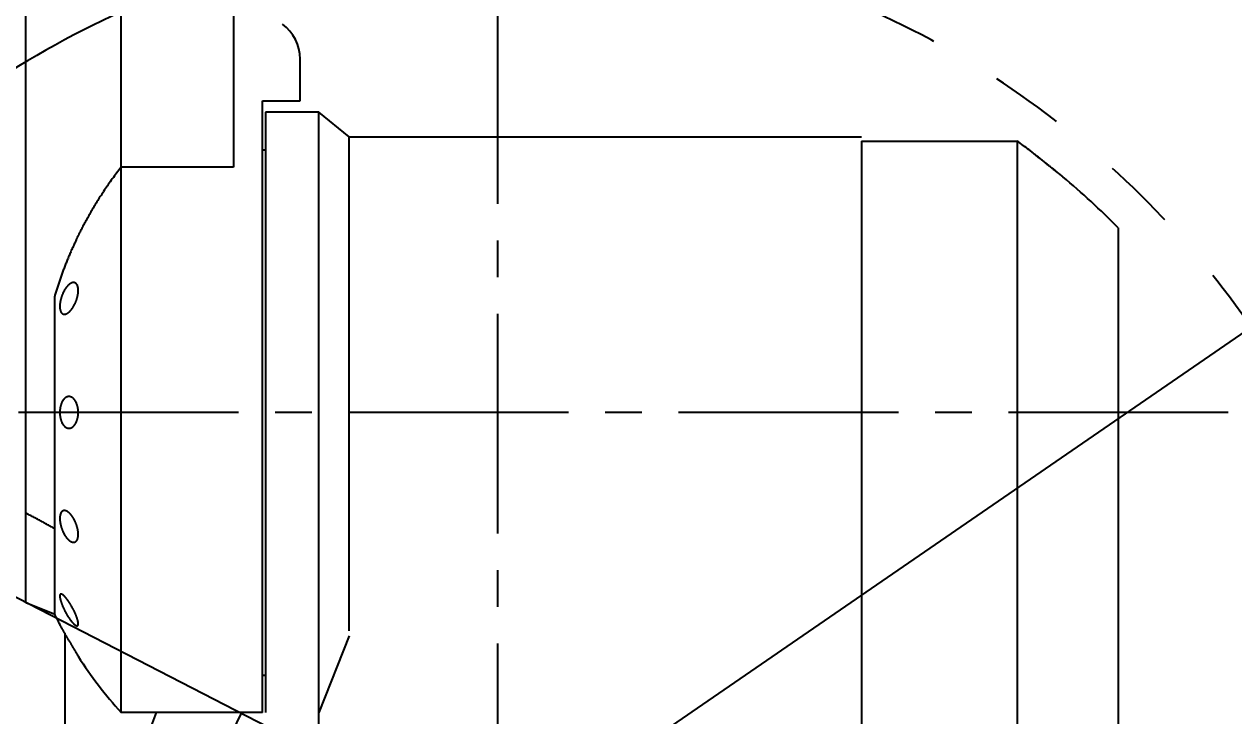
# Model space of a CAD drawing. Extents: x -15505 to -9955, y 1127 to 4348.
# Drawn here: x -14284.1 to -13865, y 2764.9 to 3004.5 of the extents above; entities that cross this region are included whole.
import ezdxf

# ---------------------------------------------------------------- set-up
doc = ezdxf.new("R2010")
doc.units = 0
doc.header["$LTSCALE"] = 4
doc.header["$MEASUREMENT"] = 0
doc.linetypes.add('CENTRE2', pattern=[28.575, 19.05, -3.175, 3.175, -3.175])
doc.linetypes.add('PHANTOM2', pattern=[31.75, 15.875, -3.175, 3.175, -3.175, 3.175, -3.175])
doc.layers.get('0').update_dxf_attribs({"linetype": 'CONTINUOUS'})
doc.layers.get('DEFPOINTS').update_dxf_attribs({"linetype": 'CONTINUOUS'})
for name, color, linetype in [('01', 7, 'CONTINUOUS'), ('01CENTER', 5, 'CENTRE2'), ('01HOSO', 6, 'CONTINUOUS'), ('02', 5, 'CONTINUOUS'), ('10', 1, 'CONTINUOUS')]:
    doc.layers.add(name, color=color, linetype=linetype)
doc.styles.add('BIGFONT', font='ROMANS.SHX', dxfattribs={"bigfont": 'bigfont'})
doc.dimstyles.new('L-IN', dxfattribs={"dimscale": 10, "dimtxt": 3.2, "dimasz": 2.5, "dimexe": 1, "dimexo": 1, "dimgap": 1, "dimtad": 1, "dimdec": 0, "dimtxsty": 'BIGFONT', "dimblk": 'YA-IN', "dimblk1": 'OPEN', "dimblk2": 'OPEN', "dimsah": 1, "dimcen": 0, "dimclrd": 256, "dimclre": 256, "dimclrt": 256, "dimazin": 3, "dimtp": 0.1, "dimtm": 0.2, "dimtfac": 0.625, "dimtdec": 0, "dimtmove": 0, "dimatfit": 3, "dimtolj": 1})

# ---------------------------------------------------------------- blocks, each defined once
blk = doc.blocks.new('_OPEN')
at = {"color": 0, "linetype": 'BYBLOCK'}
for p, q in [((-1, 0.167), (0, 0)), ((0, 0), (-1, -0.167)), ((0, 0), (-1, 0))]:
    blk.add_line(p, q, dxfattribs=at)
blk = doc.blocks.new('*D31')
at = {"linetype": 'BYBLOCK'}
for p, q in [((-14310.1, 3798.13), (-14322.17, 3866.54)), ((-14120, 1675), (-14120, 1555.77))]:
    blk.add_line(p, q, dxfattribs=at)
blk.add_arc((-14120, 2720), 1154.23, 101.24102, 268.75898, dxfattribs=at)
at = {"layer": 'DEFPOINTS', "color": 0, "linetype": 'BYBLOCK'}
for p in [(-14120, 4020), (-14308.37, 3788.28), (-15179.83, 3177.17), (-14175.01, 3032), (-14120, 1685)]:
    blk.add_point(p, dxfattribs=at)
at = {"linetype": 'BYBLOCK', "xscale": 25, "yscale": 25, "zscale": 25}
for p, rotation in [((-14320.43, 3856.69), 10.62051160187568), ((-14120, 1565.77), 359.3794883981237)]:
    blk.add_blockref('_OPEN', p, dxfattribs=dict(at, rotation=rotation))
at = {"linetype": 'BYBLOCK', "insert": (-15243.93, 2621.67), "char_height": 32, "attachment_point": 5, "rotation": 275, "style": 'BIGFONT'}
blk.add_mtext('\\A1;170°', dxfattribs=at)
blk = doc.blocks.new('YA-IN')
at = {"color": 0, "linetype": 'BYBLOCK'}
for p, q in [((0, 0), (-1, 0.167)), ((-1, -0.167), (0, 0)), ((0, 0), (-1, 0))]:
    blk.add_line(p, q, dxfattribs=at)
blk = doc.blocks.new('*D30')
at = {"linetype": 'BYBLOCK'}
blk.add_arc((-14120, 2720), 1262.13, 91.13492, 258.86508, dxfattribs=at)
at = {"layer": 'DEFPOINTS', "color": 0, "linetype": 'BYBLOCK'}
for p in [(-14120, 4020), (-15174.5, 3413.55), (-14199.4, 2269.7), (-14120, 1685), (-14360.46, 1356.28)]:
    blk.add_point(p, dxfattribs=at)
at = {"linetype": 'BYBLOCK', "xscale": 25, "yscale": 25, "zscale": 25}
for p, rotation in [((-14120, 3982.13), 0.5674595163755266), ((-14339.17, 1477.04), 349.432540483624)]:
    blk.add_blockref('_OPEN', p, dxfattribs=dict(at, rotation=rotation))
at = {"linetype": 'BYBLOCK', "insert": (-15403.23, 2832.27), "char_height": 32, "attachment_point": 5, "rotation": 85, "style": 'BIGFONT'}
blk.add_mtext('\\A1;170°', dxfattribs=at)
blk = doc.blocks.new('*D32')
at = {"linetype": 'BYBLOCK'}
blk.add_line((-14120, 2720), (-15328.97, 3342.37), dxfattribs=at)
at = {"layer": 'DEFPOINTS', "color": 0, "linetype": 'BYBLOCK'}
for p in [(-15351.2, 3353.81), (-14120, 2720)]:
    blk.add_point(p, dxfattribs=at)
at = {"linetype": 'BYBLOCK', "xscale": 25, "yscale": 25, "zscale": 25, "rotation": 152.7609119249374}
blk.add_blockref('_OPEN', (-15351.2, 3353.81), dxfattribs=at)
at = {"linetype": 'BYBLOCK', "insert": (-14712.58, 3054.3), "char_height": 32, "attachment_point": 5, "rotation": 332.7609, "style": 'BIGFONT'}
blk.add_mtext('\\A1;R1385', dxfattribs=at)
blk = doc.blocks.new('*D33')
at = {"linetype": 'BYBLOCK'}
blk.add_line((-14120, 2720), (-13246.71, 3320.38), dxfattribs=at)
at = {"layer": 'DEFPOINTS', "color": 0, "linetype": 'BYBLOCK'}
for p in [(-13226.11, 3334.55), (-14120, 2720)]:
    blk.add_point(p, dxfattribs=at)
at = {"linetype": 'BYBLOCK', "xscale": 25, "yscale": 25, "zscale": 25, "rotation": 34.50852298766802}
blk.add_blockref('_OPEN', (-13226.11, 3334.55), dxfattribs=at)
at = {"linetype": 'BYBLOCK', "insert": (-13588.6, 3116.89), "char_height": 32, "attachment_point": 5, "rotation": 34.5085, "style": 'BIGFONT'}
blk.add_mtext('\\A1;R1085', dxfattribs=at)
blk = doc.blocks.new('*D37')
at = {"linetype": 'BYBLOCK'}
blk.add_arc((-14120, 2720), 1262.13, 281.13492, 88.86508, dxfattribs=at)
at = {"layer": 'DEFPOINTS', "color": 0, "linetype": 'BYBLOCK'}
for p in [(-14120, 4020), (-14040.6, 2269.7), (-12961.09, 2220.09), (-14120, 1685), (-13879.54, 1356.28)]:
    blk.add_point(p, dxfattribs=at)
at = {"linetype": 'BYBLOCK', "xscale": 25, "yscale": 25, "zscale": 25}
for p, rotation in [((-14120, 3982.13), 179.4325404836243), ((-13900.83, 1477.04), 190.5674595163755)]:
    blk.add_blockref('_OPEN', p, dxfattribs=dict(at, rotation=rotation))
at = {"linetype": 'BYBLOCK', "insert": (-12836.77, 2832.27), "char_height": 32, "attachment_point": 5, "rotation": 275, "style": 'BIGFONT'}
blk.add_mtext('\\A1;170°', dxfattribs=at)
blk = doc.blocks.new('*D36')
at = {"linetype": 'BYBLOCK'}
for p, q in [((-13929.9, 3798.13), (-13917.83, 3866.54)), ((-14120, 1675), (-14120, 1555.77))]:
    blk.add_line(p, q, dxfattribs=at)
blk.add_arc((-14120, 2720), 1154.23, 271.24102, 78.75898, dxfattribs=at)
at = {"layer": 'DEFPOINTS', "color": 0, "linetype": 'BYBLOCK'}
for p in [(-14120, 4020), (-13931.63, 3788.28), (-14064.99, 3032), (-13155.66, 2085.74), (-14120, 1685)]:
    blk.add_point(p, dxfattribs=at)
at = {"linetype": 'BYBLOCK', "xscale": 25, "yscale": 25, "zscale": 25}
for p, rotation in [((-13919.57, 3856.69), 169.3794883981235), ((-14120, 1565.77), 180.6205116018764)]:
    blk.add_blockref('_OPEN', p, dxfattribs=dict(at, rotation=rotation))
at = {"linetype": 'BYBLOCK', "insert": (-12996.07, 2621.67), "char_height": 32, "attachment_point": 5, "rotation": 85, "style": 'BIGFONT'}
blk.add_mtext('\\A1;170°', dxfattribs=at)

msp = doc.modelspace()

# ---------------------------------------------------------------- linework, layer by layer
at = {"layer": '01', "linetype": 'CONTINUOUS'}
for p, q in [((-14283.5, 2804), (-14283.5, 3487)), ((-14188.5, 2978), (-14188.5, 2992.43)), ((-14201.5, 2766), (-14201.5, 2978)), ((-14201.5, 2978), (-14188.5, 2978)), ((-14200.5, 2974), (-14200.5, 2766)), ((-14182, 2974), (-14200.5, 2974)), ((-14171.5, 2965.5), (-14182, 2974)), ((-14171.5, 2965.5), (-13994, 2965.5)), ((-13994, 2964), (-13940, 2964)), ((-14201.5, 2961), (-14200.5, 2961)), ((-13905, 2934), (-13905, 2762)), ((-14273.5, 2800), (-14283.5, 2804)), ((-14270, 2793.48), (-14270, 2583.86)), ((-14201.5, 2779), (-14200.5, 2779)), ((-14201.5, 2766), (-14250.5, 2766))]:
    msp.add_line(p, q, dxfattribs=at)
for centre, radius, start, end in [((-14203.5, 2992.43), 15, 360, 53.5308), ((-14117.16, 2721.9), 300, 52.8289, 53.8051), ((-14117.16, 2721.9), 300, 44.9924, 49.9767), ((-14138.93, 2866.26), 150, 206.2128, 207.7128), ((-14138.93, 2866.26), 150, 212.5729, 221.9416), ((-14120, 2720), 127, 158.7641, 2.7079), ((-14120, 2720), 100, 152.6124, 2.5792)]:
    msp.add_arc(centre, radius, start, end, dxfattribs=at)
for points, knots in [([(-13935.88, 2960.93), (-13935.89, 2960.93), (-13935.89, 2960.94), (-13935.9, 2960.95), (-13935.9, 2960.95)], [0, 0, 0, 0, 0.01783863, 0.02547537, 0.02547537, 0.02547537, 0.02547537]), ([(-13935.89, 2960.94), (-13935.89, 2960.94), (-13935.9, 2960.94), (-13935.9, 2960.95), (-13935.9, 2960.95)], [0, 0, 0, 0, 0.00872788, 0.01275287, 0.01275287, 0.01275287, 0.01275287]), ([(-13932.18, 2957.97), (-13932.29, 2958.06), (-13932.5, 2958.23), (-13932.81, 2958.48), (-13933.11, 2958.71), (-13933.38, 2958.93), (-13933.64, 2959.14), (-13933.87, 2959.33), (-13934.1, 2959.51), (-13934.31, 2959.67), (-13934.5, 2959.83), (-13934.68, 2959.97), (-13934.84, 2960.1), (-13934.99, 2960.22), (-13935.13, 2960.33), (-13935.25, 2960.43), (-13935.36, 2960.52), (-13935.46, 2960.59), (-13935.55, 2960.66), (-13935.62, 2960.72), (-13935.69, 2960.78), (-13935.74, 2960.82), (-13935.79, 2960.86), (-13935.82, 2960.89), (-13935.85, 2960.91), (-13935.87, 2960.92), (-13935.89, 2960.93), (-13935.89, 2960.94), (-13935.89, 2960.94)], [0, 0, 0, 0, 0.417075, 0.818791, 1.193868, 1.544119, 1.871341, 2.177233, 2.462904, 2.729126, 2.976636, 3.205778, 3.416532, 3.608955, 3.783348, 3.940383, 4.080808, 4.205481, 4.315349, 4.411302, 4.494135, 4.564539, 4.623118, 4.670366, 4.706693, 4.732419, 4.747776, 4.75289, 4.75289, 4.75289, 4.75289]), ([(-13932.18, 2957.97), (-13932.29, 2958.06), (-13932.52, 2958.24), (-13932.84, 2958.5), (-13933.15, 2958.75), (-13933.44, 2958.98), (-13933.71, 2959.19), (-13933.96, 2959.39), (-13934.19, 2959.58), (-13934.41, 2959.75), (-13934.6, 2959.91), (-13934.78, 2960.05), (-13934.94, 2960.18), (-13935.09, 2960.3), (-13935.22, 2960.4), (-13935.34, 2960.49), (-13935.44, 2960.58), (-13935.53, 2960.65), (-13935.61, 2960.71), (-13935.68, 2960.77), (-13935.74, 2960.82), (-13935.79, 2960.86), (-13935.83, 2960.89), (-13935.86, 2960.91), (-13935.87, 2960.93), (-13935.88, 2960.93)], [0, 0, 0, 0, 0.438531, 0.85568, 1.249689, 1.619853, 1.965763, 2.287203, 2.584272, 2.857456, 3.107484, 3.335376, 3.542224, 3.728931, 3.896603, 4.046333, 4.17915, 4.296081, 4.39801, 4.485811, 4.560332, 4.622349, 4.67257, 4.711583, 4.739838, 4.739838, 4.739838, 4.739838]), ([(-13928.2, 2954.79), (-13928.25, 2954.83), (-13928.42, 2954.97), (-13928.72, 2955.2), (-13929.1, 2955.51), (-13929.48, 2955.82), (-13929.88, 2956.13), (-13930.27, 2956.45), (-13930.67, 2956.76), (-13931.06, 2957.08), (-13931.44, 2957.38), (-13931.81, 2957.68), (-13932.06, 2957.87), (-13932.18, 2957.97)], [0, 0, 0, 0, 0.188687, 0.659579, 1.146018, 1.644521, 2.150755, 2.660043, 3.167518, 3.668174, 4.158323, 4.635822, 5.093981, 5.093981, 5.093981, 5.093981]), ([(-13928.2, 2954.79), (-13928.25, 2954.83), (-13928.42, 2954.97), (-13928.72, 2955.21), (-13929.11, 2955.51), (-13929.5, 2955.83), (-13929.89, 2956.14), (-13930.29, 2956.46), (-13930.68, 2956.77), (-13931.07, 2957.08), (-13931.45, 2957.39), (-13931.82, 2957.68), (-13932.06, 2957.87), (-13932.18, 2957.97)], [0, 0, 0, 0, 0.193102, 0.669663, 1.160104, 1.66042, 2.166528, 2.674385, 3.180006, 3.67942, 4.168693, 4.643976, 5.09398, 5.09398, 5.09398, 5.09398]), ([(-13924.26, 2951.65), (-13924.26, 2951.65), (-13924.25, 2951.65), (-13924.24, 2951.64), (-13924.23, 2951.63), (-13924.24, 2951.63), (-13924.24, 2951.64), (-13924.26, 2951.66), (-13924.29, 2951.68), (-13924.32, 2951.71), (-13924.37, 2951.74), (-13924.42, 2951.78), (-13924.48, 2951.83), (-13924.56, 2951.89), (-13924.64, 2951.96), (-13924.74, 2952.03), (-13924.84, 2952.12), (-13924.96, 2952.21), (-13925.1, 2952.32), (-13925.25, 2952.44), (-13925.41, 2952.57), (-13925.59, 2952.71), (-13925.79, 2952.87), (-13926, 2953.04), (-13926.23, 2953.22), (-13926.48, 2953.42), (-13926.75, 2953.63), (-13927.03, 2953.86), (-13927.34, 2954.1), (-13927.66, 2954.36), (-13927.95, 2954.59), (-13928.13, 2954.73), (-13928.2, 2954.79)], [0, 0, 0, 0, 0.011053, 0.029407, 0.037442, 0.039625, 0.052055, 0.074884, 0.10837, 0.152855, 0.208755, 0.276571, 0.356851, 0.450183, 0.557305, 0.679028, 0.816201, 0.969867, 1.140931, 1.329922, 1.538342, 1.767362, 2.017394, 2.289459, 2.584343, 2.90255, 3.244353, 3.60975, 3.998457, 4.409836, 4.842824, 5.107085, 5.107085, 5.107085, 5.107085]), ([(-13924.24, 2951.64), (-13924.24, 2951.64), (-13924.25, 2951.64), (-13924.26, 2951.66), (-13924.28, 2951.67), (-13924.31, 2951.7), (-13924.35, 2951.73), (-13924.4, 2951.77), (-13924.46, 2951.81), (-13924.53, 2951.87), (-13924.61, 2951.93), (-13924.7, 2952.01), (-13924.81, 2952.09), (-13924.93, 2952.18), (-13925.06, 2952.29), (-13925.2, 2952.4), (-13925.36, 2952.53), (-13925.54, 2952.68), (-13925.74, 2952.83), (-13925.96, 2953), (-13926.19, 2953.19), (-13926.45, 2953.39), (-13926.72, 2953.61), (-13927.01, 2953.84), (-13927.32, 2954.09), (-13927.65, 2954.35), (-13927.94, 2954.59), (-13928.13, 2954.73), (-13928.2, 2954.79)], [0, 0, 0, 0, 0.005436, 0.021746, 0.049101, 0.087763, 0.138109, 0.200611, 0.275823, 0.364399, 0.467222, 0.585295, 0.719345, 0.869904, 1.037433, 1.222881, 1.42874, 1.657748, 1.910465, 2.186254, 2.485522, 2.809374, 3.158658, 3.532731, 3.930291, 4.349933, 4.7902, 5.056439, 5.056439, 5.056439, 5.056439]), ([(-13924.28, 2951.67), (-13924.29, 2951.68), (-13924.31, 2951.69), (-13924.35, 2951.73), (-13924.4, 2951.76), (-13924.45, 2951.81), (-13924.52, 2951.86), (-13924.6, 2951.92), (-13924.69, 2952), (-13924.79, 2952.08), (-13924.9, 2952.17), (-13925.03, 2952.27), (-13925.17, 2952.38), (-13925.33, 2952.51), (-13925.5, 2952.64), (-13925.69, 2952.79), (-13925.9, 2952.96), (-13926.12, 2953.13), (-13926.36, 2953.33), (-13926.63, 2953.54), (-13926.91, 2953.76), (-13927.21, 2954), (-13927.52, 2954.25), (-13927.85, 2954.51), (-13928.07, 2954.69), (-13928.18, 2954.78)], [0, 0, 0, 0, 0.037656, 0.086568, 0.1472, 0.220133, 0.305982, 0.405372, 0.519102, 0.648292, 0.794213, 0.95777, 1.13892, 1.337432, 1.554827, 1.794331, 2.059165, 2.347125, 2.657801, 2.992388, 3.351622, 3.734779, 4.140731, 4.568225, 4.986679, 4.986679, 4.986679, 4.986679]), ([(-13924.26, 2951.65), (-13924.26, 2951.65), (-13924.25, 2951.65), (-13924.25, 2951.65), (-13924.25, 2951.65)], [0, 0, 0, 0, 0.01105304, 0.01273036, 0.01273036, 0.01273036, 0.01273036]), ([(-13924.25, 2951.65), (-13924.25, 2951.64), (-13924.24, 2951.64), (-13924.23, 2951.63), (-13924.23, 2951.63)], [0, 0, 0, 0, 0.0166765, 0.02496842, 0.02496842, 0.02496842, 0.02496842]), ([(-14268.57, 2791), (-14268.62, 2791.09), (-14268.72, 2791.26), (-14268.87, 2791.51), (-14269.01, 2791.76), (-14269.16, 2792.02), (-14269.3, 2792.26), (-14269.44, 2792.51), (-14269.58, 2792.75), (-14269.72, 2792.98), (-14269.85, 2793.21), (-14269.98, 2793.44), (-14270.1, 2793.65), (-14270.22, 2793.86), (-14270.33, 2794.06), (-14270.44, 2794.25), (-14270.55, 2794.44), (-14270.65, 2794.62), (-14270.75, 2794.78), (-14270.84, 2794.94), (-14270.92, 2795.1), (-14271.01, 2795.24), (-14271.08, 2795.38), (-14271.16, 2795.51), (-14271.22, 2795.63), (-14271.29, 2795.74), (-14271.35, 2795.84), (-14271.4, 2795.94), (-14271.45, 2796.03), (-14271.5, 2796.11), (-14271.54, 2796.18), (-14271.58, 2796.25), (-14271.61, 2796.31), (-14271.64, 2796.36), (-14271.66, 2796.4), (-14271.68, 2796.44), (-14271.7, 2796.46), (-14271.71, 2796.48), (-14271.72, 2796.49), (-14271.72, 2796.5), (-14271.72, 2796.5)], [0, 0, 0, 0, 0.296017, 0.590968, 0.884007, 1.174245, 1.461014, 1.743817, 2.021785, 2.294069, 2.559453, 2.81712, 3.066122, 3.306087, 3.536865, 3.758484, 3.970875, 4.173928, 4.367731, 4.552178, 4.727414, 4.893387, 5.050159, 5.197803, 5.336274, 5.465716, 5.586086, 5.697446, 5.79985, 5.893254, 5.977756, 6.053325, 6.119975, 6.177749, 6.226605, 6.266586, 6.297682, 6.319888, 6.333215, 6.337654, 6.337654, 6.337654, 6.337654]), ([(-14268.57, 2791), (-14268.52, 2790.92), (-14268.43, 2790.75), (-14268.28, 2790.5), (-14268.14, 2790.26), (-14267.99, 2790.01), (-14267.85, 2789.76), (-14267.71, 2789.52), (-14267.56, 2789.27), (-14267.43, 2789.04), (-14267.29, 2788.8), (-14267.16, 2788.58), (-14267.03, 2788.36), (-14266.9, 2788.15), (-14266.78, 2787.94), (-14266.66, 2787.74), (-14266.55, 2787.55), (-14266.44, 2787.37), (-14266.34, 2787.19), (-14266.24, 2787.02), (-14266.15, 2786.87), (-14266.06, 2786.72), (-14265.97, 2786.58), (-14265.9, 2786.45), (-14265.82, 2786.32), (-14265.75, 2786.21), (-14265.69, 2786.1), (-14265.63, 2786.01), (-14265.58, 2785.92), (-14265.53, 2785.84), (-14265.49, 2785.77), (-14265.45, 2785.71), (-14265.42, 2785.65), (-14265.4, 2785.61), (-14265.37, 2785.57), (-14265.36, 2785.54), (-14265.34, 2785.52), (-14265.34, 2785.51), (-14265.33, 2785.5), (-14265.33, 2785.5)], [0, 0, 0, 0, 0.285358, 0.572495, 0.860404, 1.148213, 1.434821, 1.719055, 1.999357, 2.274703, 2.544035, 2.806752, 3.062206, 3.310009, 3.549599, 3.780587, 4.002615, 4.215329, 4.418558, 4.61198, 4.795554, 4.969042, 5.132458, 5.285695, 5.428722, 5.561597, 5.68426, 5.796841, 5.899313, 5.99177, 6.074283, 6.146873, 6.209663, 6.26266, 6.305944, 6.339566, 6.363547, 6.37793, 6.382718, 6.382718, 6.382718, 6.382718])]:
    msp.add_open_spline(points, degree=3, knots=knots, dxfattribs=at)
for points in [[(-13932.18, 2957.97), (-13932.2, 2957.98), (-13932.21, 2958), (-13932.23, 2958.01)], [(-13932.18, 2957.97), (-13932.18, 2957.97), (-13932.18, 2957.97), (-13932.18, 2957.97)], [(-13932.18, 2957.97), (-13932.18, 2957.97), (-13932.18, 2957.97), (-13932.18, 2957.97)], [(-13932.18, 2957.97), (-13932.18, 2957.97), (-13932.18, 2957.97), (-13932.18, 2957.97)], [(-13924.23, 2951.63), (-13924.23, 2951.63), (-13924.24, 2951.64), (-13924.24, 2951.64)]]:
    msp.add_open_spline(points, degree=3, dxfattribs=at)
at = {"layer": '01CENTER'}
for p, q in [((-14120, 1685), (-14120, 4262.08)), ((-13866.88, 2870), (-14315.58, 2870))]:
    msp.add_line(p, q, dxfattribs=at)
at = {"layer": '01HOSO', "linetype": 'CONTINUOUS'}
for p, q in [((-14250.5, 2766), (-14250.5, 3525.5)), ((-14211.5, 3017), (-14211.5, 2954.95)), ((-14182, 2760.9), (-14182, 2974)), ((-14171.5, 2794.38), (-14171.5, 2965.5)), ((-13994, 2964), (-13994, 2726)), ((-13940, 2964), (-13940, 2726)), ((-14211.5, 2954.95), (-14250.5, 2954.95)), ((-14273.5, 2800), (-14273.5, 2910.33)), ((-14171.5, 2792.62), (-14182, 2766))]:
    msp.add_line(p, q, dxfattribs=at)
for points, knots in [([(-14250.5, 2954.95), (-14251.02, 2954.27), (-14252.05, 2952.94), (-14253.52, 2950.94), (-14254.91, 2948.99), (-14256.21, 2947.08), (-14257.44, 2945.22), (-14258.6, 2943.41), (-14259.68, 2941.63), (-14260.71, 2939.9), (-14261.69, 2938.2), (-14262.61, 2936.53), (-14263.48, 2934.9), (-14264.32, 2933.3), (-14265.1, 2931.73), (-14265.86, 2930.18), (-14266.57, 2928.66), (-14267.26, 2927.16), (-14267.91, 2925.68), (-14268.53, 2924.22), (-14269.13, 2922.78), (-14269.7, 2921.35), (-14270.24, 2919.94), (-14270.77, 2918.54), (-14271.27, 2917.15), (-14271.75, 2915.77), (-14272.22, 2914.4), (-14272.66, 2913.04), (-14273.09, 2911.68), (-14273.36, 2910.78), (-14273.5, 2910.33)], [0, 0, 0, 0, 2.566607, 5.046325, 7.440133, 9.749008, 11.975239, 14.125328, 16.206101, 18.222451, 20.178974, 22.080073, 23.93004, 25.732616, 27.491445, 29.209807, 30.890912, 32.537637, 34.152813, 35.738988, 37.298686, 38.83419, 40.347765, 41.841474, 43.317368, 44.777339, 46.223261, 47.656848, 49.079824, 50.493888, 50.493888, 50.493888, 50.493888]), ([(-14266.96, 2915), (-14266.98, 2915), (-14267.04, 2915), (-14267.14, 2914.99), (-14267.28, 2914.97), (-14267.41, 2914.94), (-14267.55, 2914.89), (-14267.7, 2914.83), (-14267.84, 2914.77), (-14267.99, 2914.69), (-14268.13, 2914.6), (-14268.28, 2914.49), (-14268.43, 2914.38), (-14268.58, 2914.26), (-14268.72, 2914.13), (-14268.87, 2913.99), (-14269.01, 2913.84), (-14269.15, 2913.69), (-14269.29, 2913.52), (-14269.42, 2913.36), (-14269.55, 2913.18), (-14269.68, 2913), (-14269.81, 2912.82), (-14269.93, 2912.63), (-14270.05, 2912.44), (-14270.16, 2912.24), (-14270.27, 2912.04), (-14270.38, 2911.84), (-14270.48, 2911.64), (-14270.58, 2911.43), (-14270.68, 2911.22), (-14270.77, 2911.01), (-14270.86, 2910.8), (-14270.94, 2910.58), (-14271.02, 2910.37), (-14271.1, 2910.15), (-14271.17, 2909.94), (-14271.24, 2909.72), (-14271.28, 2909.57), (-14271.3, 2909.5)], [0, 0, 0, 0, 0.04864, 0.178744, 0.313739, 0.454258, 0.600729, 0.753569, 0.913152, 1.079722, 1.253066, 1.432723, 1.618445, 1.80974, 2.006056, 2.206955, 2.412034, 2.620857, 2.833173, 3.048517, 3.266596, 3.487043, 3.709545, 3.933864, 4.159636, 4.386734, 4.614808, 4.843752, 5.073315, 5.303286, 5.533582, 5.763907, 5.994244, 6.224325, 6.454014, 6.683204, 6.911602, 7.139197, 7.365691, 7.365691, 7.365691, 7.365691]), ([(-14265.77, 2909.5), (-14265.75, 2909.57), (-14265.71, 2909.72), (-14265.65, 2909.95), (-14265.59, 2910.17), (-14265.54, 2910.38), (-14265.5, 2910.6), (-14265.46, 2910.81), (-14265.43, 2911.02), (-14265.4, 2911.23), (-14265.38, 2911.43), (-14265.36, 2911.63), (-14265.34, 2911.83), (-14265.34, 2912.02), (-14265.33, 2912.21), (-14265.33, 2912.39), (-14265.34, 2912.57), (-14265.35, 2912.75), (-14265.37, 2912.92), (-14265.39, 2913.08), (-14265.41, 2913.24), (-14265.44, 2913.4), (-14265.48, 2913.55), (-14265.52, 2913.69), (-14265.57, 2913.83), (-14265.62, 2913.97), (-14265.68, 2914.09), (-14265.74, 2914.21), (-14265.81, 2914.32), (-14265.88, 2914.43), (-14265.96, 2914.53), (-14266.04, 2914.62), (-14266.13, 2914.7), (-14266.22, 2914.77), (-14266.32, 2914.83), (-14266.42, 2914.89), (-14266.53, 2914.93), (-14266.65, 2914.96), (-14266.76, 2914.99), (-14266.87, 2915), (-14266.94, 2915), (-14266.96, 2915)], [0, 0, 0, 0, 0.233782, 0.464319, 0.691362, 0.914951, 1.134788, 1.350892, 1.563156, 1.771427, 1.975813, 2.176092, 2.372348, 2.564525, 2.752504, 2.936426, 3.116118, 3.291659, 3.46304, 3.630156, 3.793151, 3.951903, 4.10649, 4.256954, 4.403298, 4.545666, 4.684037, 4.818698, 4.949778, 5.077452, 5.202093, 5.323985, 5.443657, 5.561567, 5.678354, 5.794697, 5.911316, 6.02905, 6.148656, 6.271014, 6.348232, 6.348232, 6.348232, 6.348232]), ([(-14271.3, 2909.5), (-14271.32, 2909.43), (-14271.36, 2909.29), (-14271.42, 2909.07), (-14271.47, 2908.86), (-14271.51, 2908.65), (-14271.55, 2908.44), (-14271.59, 2908.23), (-14271.62, 2908.03), (-14271.65, 2907.82), (-14271.67, 2907.62), (-14271.69, 2907.43), (-14271.71, 2907.23), (-14271.71, 2907.04), (-14271.72, 2906.85), (-14271.72, 2906.67), (-14271.72, 2906.49), (-14271.71, 2906.32), (-14271.69, 2906.15), (-14271.68, 2905.98), (-14271.65, 2905.82), (-14271.63, 2905.67), (-14271.59, 2905.52), (-14271.56, 2905.38), (-14271.52, 2905.24), (-14271.47, 2905.11), (-14271.42, 2904.98), (-14271.37, 2904.86), (-14271.31, 2904.75), (-14271.25, 2904.65), (-14271.18, 2904.55), (-14271.11, 2904.46), (-14271.03, 2904.37), (-14270.95, 2904.3), (-14270.87, 2904.23), (-14270.78, 2904.17), (-14270.69, 2904.12), (-14270.59, 2904.08), (-14270.48, 2904.04), (-14270.38, 2904.02), (-14270.27, 2904), (-14270.19, 2904), (-14270.16, 2904)], [0, 0, 0, 0, 0.223205, 0.444277, 0.662895, 0.878829, 1.092144, 1.302767, 1.51054, 1.715143, 1.916585, 2.114598, 2.309031, 2.499839, 2.686723, 2.869698, 3.048567, 3.22317, 3.393536, 3.559439, 3.720914, 3.877896, 4.030286, 4.178211, 4.321585, 4.460519, 4.59512, 4.725438, 4.851747, 4.974179, 5.093032, 5.208653, 5.32137, 5.431721, 5.540165, 5.647341, 5.753923, 5.860612, 5.968255, 6.077612, 6.189591, 6.300812, 6.300812, 6.300812, 6.300812]), ([(-14270.16, 2904), (-14270.15, 2904), (-14270.11, 2904), (-14270.03, 2904), (-14269.91, 2904.02), (-14269.78, 2904.05), (-14269.65, 2904.09), (-14269.51, 2904.14), (-14269.37, 2904.2), (-14269.23, 2904.27), (-14269.08, 2904.35), (-14268.94, 2904.45), (-14268.79, 2904.56), (-14268.64, 2904.68), (-14268.49, 2904.8), (-14268.34, 2904.94), (-14268.19, 2905.09), (-14268.05, 2905.25), (-14267.9, 2905.42), (-14267.75, 2905.59), (-14267.61, 2905.78), (-14267.47, 2905.97), (-14267.33, 2906.16), (-14267.2, 2906.37), (-14267.07, 2906.57), (-14266.94, 2906.79), (-14266.82, 2907), (-14266.7, 2907.22), (-14266.58, 2907.45), (-14266.47, 2907.67), (-14266.37, 2907.9), (-14266.27, 2908.13), (-14266.17, 2908.36), (-14266.08, 2908.59), (-14266, 2908.82), (-14265.92, 2909.05), (-14265.84, 2909.27), (-14265.79, 2909.42), (-14265.77, 2909.5)], [0, 0, 0, 0, 0.004195, 0.123896, 0.248678, 0.37925, 0.516403, 0.660772, 0.812859, 0.972744, 1.14047, 1.315712, 1.498324, 1.68819, 1.885222, 2.089139, 2.299626, 2.516277, 2.738696, 2.96642, 3.198914, 3.435698, 3.676155, 3.919816, 4.166013, 4.414309, 4.664025, 4.914761, 5.165878, 5.416994, 5.667576, 5.917218, 6.165549, 6.412102, 6.656688, 6.898858, 7.138492, 7.375196, 7.375196, 7.375196, 7.375196]), ([(-14268.57, 2875.5), (-14268.58, 2875.5), (-14268.64, 2875.5), (-14268.74, 2875.49), (-14268.89, 2875.47), (-14269.04, 2875.44), (-14269.18, 2875.4), (-14269.32, 2875.35), (-14269.46, 2875.28), (-14269.59, 2875.21), (-14269.72, 2875.13), (-14269.85, 2875.04), (-14269.97, 2874.94), (-14270.09, 2874.83), (-14270.2, 2874.72), (-14270.31, 2874.59), (-14270.42, 2874.46), (-14270.52, 2874.33), (-14270.62, 2874.19), (-14270.72, 2874.04), (-14270.81, 2873.88), (-14270.9, 2873.73), (-14270.98, 2873.56), (-14271.06, 2873.39), (-14271.13, 2873.22), (-14271.2, 2873.04), (-14271.27, 2872.86), (-14271.33, 2872.67), (-14271.39, 2872.48), (-14271.44, 2872.29), (-14271.49, 2872.09), (-14271.53, 2871.89), (-14271.57, 2871.69), (-14271.61, 2871.48), (-14271.64, 2871.27), (-14271.66, 2871.06), (-14271.68, 2870.85), (-14271.7, 2870.64), (-14271.71, 2870.43), (-14271.72, 2870.21), (-14271.72, 2870.07), (-14271.72, 2870)], [0, 0, 0, 0, 0.025006, 0.173561, 0.321676, 0.469788, 0.618289, 0.767639, 0.918235, 1.070255, 1.224028, 1.379745, 1.537698, 1.697958, 1.860699, 2.025988, 2.193866, 2.364445, 2.537657, 2.71362, 2.892242, 3.073553, 3.257549, 3.444091, 3.633259, 3.824891, 4.018987, 4.215471, 4.414156, 4.615086, 4.818001, 5.02285, 5.229504, 5.437693, 5.647417, 5.858346, 6.070356, 6.283282, 6.496775, 6.710803, 6.925011, 6.925011, 6.925011, 6.925011]), ([(-14265.33, 2870), (-14265.33, 2870.07), (-14265.33, 2870.21), (-14265.34, 2870.43), (-14265.35, 2870.64), (-14265.37, 2870.85), (-14265.39, 2871.06), (-14265.42, 2871.27), (-14265.45, 2871.48), (-14265.49, 2871.69), (-14265.53, 2871.89), (-14265.58, 2872.1), (-14265.63, 2872.3), (-14265.69, 2872.5), (-14265.75, 2872.7), (-14265.82, 2872.89), (-14265.89, 2873.08), (-14265.97, 2873.27), (-14266.06, 2873.45), (-14266.14, 2873.63), (-14266.24, 2873.8), (-14266.34, 2873.97), (-14266.44, 2874.13), (-14266.55, 2874.29), (-14266.66, 2874.43), (-14266.78, 2874.57), (-14266.9, 2874.7), (-14267.03, 2874.83), (-14267.16, 2874.94), (-14267.29, 2875.05), (-14267.43, 2875.14), (-14267.57, 2875.23), (-14267.71, 2875.3), (-14267.85, 2875.36), (-14268, 2875.41), (-14268.15, 2875.45), (-14268.3, 2875.48), (-14268.44, 2875.5), (-14268.53, 2875.5), (-14268.57, 2875.5)], [0, 0, 0, 0, 0.213005, 0.426001, 0.638777, 0.851459, 1.06384, 1.275878, 1.487566, 1.698656, 1.909225, 2.119038, 2.328009, 2.536061, 2.742915, 2.948574, 3.152737, 3.355312, 3.556074, 3.754807, 3.951399, 4.145565, 4.337187, 4.52598, 4.71188, 4.894675, 5.074249, 5.250527, 5.423414, 5.592971, 5.759171, 5.922203, 6.082157, 6.239357, 6.394041, 6.546645, 6.697504, 6.847171, 6.97122, 6.97122, 6.97122, 6.97122]), ([(-14271.72, 2870), (-14271.72, 2869.93), (-14271.72, 2869.79), (-14271.71, 2869.57), (-14271.7, 2869.36), (-14271.68, 2869.15), (-14271.66, 2868.94), (-14271.64, 2868.73), (-14271.61, 2868.52), (-14271.57, 2868.31), (-14271.53, 2868.11), (-14271.49, 2867.91), (-14271.44, 2867.71), (-14271.39, 2867.52), (-14271.33, 2867.33), (-14271.27, 2867.14), (-14271.2, 2866.96), (-14271.13, 2866.78), (-14271.06, 2866.61), (-14270.98, 2866.44), (-14270.9, 2866.27), (-14270.81, 2866.12), (-14270.72, 2865.96), (-14270.62, 2865.81), (-14270.52, 2865.67), (-14270.42, 2865.54), (-14270.31, 2865.41), (-14270.2, 2865.28), (-14270.09, 2865.17), (-14269.97, 2865.06), (-14269.85, 2864.96), (-14269.72, 2864.87), (-14269.59, 2864.79), (-14269.46, 2864.72), (-14269.32, 2864.65), (-14269.18, 2864.6), (-14269.04, 2864.56), (-14268.89, 2864.53), (-14268.74, 2864.51), (-14268.64, 2864.5), (-14268.58, 2864.5), (-14268.57, 2864.5)], [0, 0, 0, 0, 0.214212, 0.428248, 0.641746, 0.854678, 1.066694, 1.277627, 1.487357, 1.695548, 1.902205, 2.107057, 2.309972, 2.510903, 2.709587, 2.906069, 3.100164, 3.291796, 3.480974, 3.667514, 3.851496, 4.032789, 4.21136, 4.387249, 4.560558, 4.731214, 4.899109, 5.064387, 5.227116, 5.387364, 5.545306, 5.701013, 5.854774, 6.00678, 6.157366, 6.306708, 6.455206, 6.603316, 6.751426, 6.899979, 6.925011, 6.925011, 6.925011, 6.925011]), ([(-14268.57, 2864.5), (-14268.53, 2864.5), (-14268.44, 2864.5), (-14268.3, 2864.52), (-14268.15, 2864.55), (-14268, 2864.59), (-14267.85, 2864.64), (-14267.71, 2864.7), (-14267.57, 2864.77), (-14267.43, 2864.86), (-14267.29, 2864.95), (-14267.16, 2865.06), (-14267.03, 2865.17), (-14266.9, 2865.3), (-14266.78, 2865.43), (-14266.66, 2865.57), (-14266.55, 2865.71), (-14266.44, 2865.87), (-14266.34, 2866.03), (-14266.24, 2866.2), (-14266.14, 2866.37), (-14266.06, 2866.55), (-14265.97, 2866.73), (-14265.89, 2866.92), (-14265.82, 2867.11), (-14265.75, 2867.3), (-14265.69, 2867.5), (-14265.63, 2867.7), (-14265.58, 2867.9), (-14265.53, 2868.11), (-14265.49, 2868.31), (-14265.45, 2868.52), (-14265.42, 2868.73), (-14265.39, 2868.94), (-14265.37, 2869.15), (-14265.35, 2869.36), (-14265.34, 2869.57), (-14265.33, 2869.79), (-14265.33, 2869.93), (-14265.33, 2870)], [0, 0, 0, 0, 0.124019, 0.273684, 0.424539, 0.57714, 0.731823, 0.88902, 1.04897, 1.211997, 1.378197, 1.547754, 1.720629, 1.896884, 2.076476, 2.25927, 2.445217, 2.634123, 2.825728, 3.019812, 3.216412, 3.415175, 3.615958, 3.818526, 4.02268, 4.228339, 4.435193, 4.643241, 4.85221, 5.062019, 5.272585, 5.483673, 5.695357, 5.907393, 6.11977, 6.332449, 6.545223, 6.758214, 6.97122, 6.97122, 6.97122, 6.97122]), ([(-14273.5, 2829.67), (-14273.91, 2829.91), (-14274.73, 2830.39), (-14275.97, 2831.09), (-14277.21, 2831.79), (-14278.46, 2832.47), (-14279.71, 2833.14), (-14280.97, 2833.8), (-14282.23, 2834.45), (-14283.08, 2834.87), (-14283.5, 2835.08)], [0, 0, 0, 0, 1.427315, 2.851679, 4.273773, 5.694272, 7.113814, 8.532861, 9.951835, 11.371155, 11.371155, 11.371155, 11.371155]), ([(-14270.16, 2836), (-14270.19, 2836), (-14270.27, 2836), (-14270.38, 2835.98), (-14270.49, 2835.96), (-14270.59, 2835.92), (-14270.69, 2835.88), (-14270.78, 2835.83), (-14270.87, 2835.77), (-14270.96, 2835.7), (-14271.04, 2835.62), (-14271.11, 2835.54), (-14271.19, 2835.45), (-14271.25, 2835.35), (-14271.32, 2835.24), (-14271.37, 2835.13), (-14271.43, 2835.01), (-14271.48, 2834.89), (-14271.52, 2834.75), (-14271.56, 2834.62), (-14271.6, 2834.47), (-14271.63, 2834.32), (-14271.65, 2834.17), (-14271.68, 2834.01), (-14271.69, 2833.84), (-14271.71, 2833.68), (-14271.72, 2833.5), (-14271.72, 2833.32), (-14271.72, 2833.14), (-14271.71, 2832.95), (-14271.7, 2832.76), (-14271.69, 2832.57), (-14271.67, 2832.37), (-14271.65, 2832.17), (-14271.62, 2831.97), (-14271.59, 2831.77), (-14271.55, 2831.56), (-14271.51, 2831.35), (-14271.47, 2831.14), (-14271.42, 2830.93), (-14271.36, 2830.71), (-14271.32, 2830.57), (-14271.3, 2830.5)], [0, 0, 0, 0, 0.115364, 0.227597, 0.337197, 0.445078, 0.552002, 0.658824, 0.766239, 0.874929, 0.985519, 1.09847, 1.214314, 1.333367, 1.455983, 1.582442, 1.712877, 1.847555, 1.986519, 2.129884, 2.277748, 2.430027, 2.58685, 2.748113, 2.913763, 3.08383, 3.258093, 3.43659, 3.61916, 3.80562, 3.995987, 4.189971, 4.387538, 4.588539, 4.792713, 5.000078, 5.210343, 5.423407, 5.639167, 5.857387, 6.078045, 6.300828, 6.300828, 6.300828, 6.300828]), ([(-14265.77, 2830.5), (-14265.79, 2830.58), (-14265.84, 2830.73), (-14265.92, 2830.95), (-14266, 2831.18), (-14266.08, 2831.41), (-14266.17, 2831.64), (-14266.27, 2831.87), (-14266.37, 2832.1), (-14266.47, 2832.33), (-14266.58, 2832.55), (-14266.7, 2832.78), (-14266.82, 2833), (-14266.94, 2833.21), (-14267.07, 2833.43), (-14267.2, 2833.63), (-14267.33, 2833.84), (-14267.47, 2834.03), (-14267.61, 2834.22), (-14267.75, 2834.41), (-14267.9, 2834.58), (-14268.05, 2834.75), (-14268.19, 2834.91), (-14268.34, 2835.06), (-14268.49, 2835.2), (-14268.64, 2835.32), (-14268.79, 2835.44), (-14268.94, 2835.55), (-14269.08, 2835.65), (-14269.23, 2835.73), (-14269.37, 2835.8), (-14269.51, 2835.87), (-14269.65, 2835.92), (-14269.78, 2835.95), (-14269.91, 2835.98), (-14270.03, 2836), (-14270.12, 2836), (-14270.16, 2836)], [0, 0, 0, 0, 0.236762, 0.47646, 0.718694, 0.963347, 1.209966, 1.458363, 1.708073, 1.958723, 2.209905, 2.461079, 2.711879, 2.961678, 3.210044, 3.456237, 3.69989, 3.940427, 4.177215, 4.409796, 4.637571, 4.86, 5.076671, 5.287183, 5.49112, 5.688158, 5.878032, 6.060643, 6.235884, 6.403681, 6.56379, 6.716246, 6.861057, 6.99869, 7.129725, 7.254839, 7.375174, 7.375174, 7.375174, 7.375174]), ([(-14271.3, 2830.5), (-14271.28, 2830.43), (-14271.24, 2830.28), (-14271.17, 2830.06), (-14271.1, 2829.85), (-14271.02, 2829.63), (-14270.94, 2829.42), (-14270.86, 2829.2), (-14270.77, 2828.99), (-14270.68, 2828.78), (-14270.58, 2828.57), (-14270.48, 2828.36), (-14270.38, 2828.16), (-14270.27, 2827.96), (-14270.16, 2827.76), (-14270.05, 2827.56), (-14269.93, 2827.37), (-14269.81, 2827.18), (-14269.68, 2827), (-14269.55, 2826.82), (-14269.42, 2826.64), (-14269.29, 2826.48), (-14269.15, 2826.31), (-14269.01, 2826.16), (-14268.87, 2826.01), (-14268.72, 2825.87), (-14268.58, 2825.74), (-14268.43, 2825.62), (-14268.28, 2825.51), (-14268.13, 2825.4), (-14267.99, 2825.31), (-14267.84, 2825.23), (-14267.7, 2825.17), (-14267.55, 2825.11), (-14267.41, 2825.06), (-14267.28, 2825.03), (-14267.14, 2825.01), (-14267.04, 2825), (-14266.98, 2825), (-14266.96, 2825)], [0, 0, 0, 0, 0.226491, 0.454086, 0.682481, 0.91167, 1.141355, 1.37143, 1.601763, 1.832081, 2.06237, 2.292334, 2.521887, 2.750823, 2.978886, 3.205974, 3.431736, 3.656043, 3.878534, 4.09897, 4.317038, 4.532371, 4.744677, 4.953489, 5.158558, 5.35945, 5.555757, 5.747039, 5.932746, 6.11239, 6.28573, 6.452307, 6.6119, 6.764749, 6.911227, 7.051753, 7.186754, 7.316864, 7.365691, 7.365691, 7.365691, 7.365691]), ([(-14266.96, 2825), (-14266.94, 2825), (-14266.87, 2825), (-14266.76, 2825.01), (-14266.65, 2825.04), (-14266.53, 2825.07), (-14266.42, 2825.11), (-14266.32, 2825.17), (-14266.22, 2825.23), (-14266.13, 2825.3), (-14266.04, 2825.38), (-14265.96, 2825.47), (-14265.88, 2825.57), (-14265.81, 2825.68), (-14265.74, 2825.79), (-14265.68, 2825.91), (-14265.62, 2826.03), (-14265.57, 2826.17), (-14265.52, 2826.31), (-14265.48, 2826.45), (-14265.44, 2826.6), (-14265.41, 2826.76), (-14265.39, 2826.92), (-14265.37, 2827.08), (-14265.35, 2827.25), (-14265.34, 2827.43), (-14265.33, 2827.61), (-14265.33, 2827.79), (-14265.34, 2827.98), (-14265.34, 2828.17), (-14265.36, 2828.37), (-14265.38, 2828.57), (-14265.4, 2828.77), (-14265.43, 2828.98), (-14265.46, 2829.19), (-14265.5, 2829.4), (-14265.54, 2829.62), (-14265.59, 2829.83), (-14265.65, 2830.05), (-14265.71, 2830.28), (-14265.75, 2830.43), (-14265.77, 2830.5)], [0, 0, 0, 0, 0.077036, 0.199398, 0.319005, 0.436741, 0.55336, 0.669702, 0.786487, 0.904392, 1.02406, 1.145943, 1.270532, 1.398247, 1.529407, 1.664115, 1.802539, 1.944919, 2.091258, 2.241748, 2.396353, 2.555108, 2.718101, 2.885214, 3.056593, 3.232135, 3.411826, 3.595747, 3.783725, 3.9759, 4.172155, 4.372433, 4.576817, 4.785088, 4.997348, 5.213452, 5.433287, 5.656874, 5.883917, 6.11445, 6.348232, 6.348232, 6.348232, 6.348232]), ([(-14271.3, 2807.08), (-14271.31, 2807.08), (-14271.34, 2807.08), (-14271.38, 2807.08), (-14271.43, 2807.06), (-14271.48, 2807.04), (-14271.53, 2807.01), (-14271.57, 2806.97), (-14271.6, 2806.92), (-14271.63, 2806.87), (-14271.66, 2806.8), (-14271.68, 2806.74), (-14271.7, 2806.66), (-14271.71, 2806.58), (-14271.72, 2806.49), (-14271.72, 2806.39), (-14271.72, 2806.28), (-14271.71, 2806.17), (-14271.71, 2806.06), (-14271.69, 2805.93), (-14271.67, 2805.8), (-14271.65, 2805.67), (-14271.62, 2805.53), (-14271.59, 2805.38), (-14271.56, 2805.22), (-14271.52, 2805.06), (-14271.47, 2804.9), (-14271.43, 2804.73), (-14271.37, 2804.55), (-14271.31, 2804.37), (-14271.25, 2804.18), (-14271.19, 2803.99), (-14271.12, 2803.79), (-14271.04, 2803.59), (-14270.96, 2803.39), (-14270.88, 2803.17), (-14270.79, 2802.96), (-14270.69, 2802.74), (-14270.59, 2802.52), (-14270.49, 2802.29), (-14270.38, 2802.06), (-14270.27, 2801.82), (-14270.2, 2801.66), (-14270.16, 2801.58)], [0, 0, 0, 0, 0.0207, 0.078009, 0.132592, 0.185897, 0.239447, 0.294624, 0.352719, 0.414757, 0.481529, 0.553707, 0.631699, 0.715869, 0.806475, 0.903623, 1.00751, 1.11815, 1.235556, 1.359815, 1.490846, 1.628715, 1.773281, 1.924519, 2.082553, 2.247183, 2.41836, 2.596077, 2.780167, 2.970718, 3.167573, 3.37066, 3.579998, 3.795382, 4.016884, 4.244311, 4.477586, 4.716652, 4.961267, 5.211419, 5.466773, 5.727233, 5.992512, 5.992512, 5.992512, 5.992512]), ([(-14266.96, 2801.58), (-14267.01, 2801.67), (-14267.09, 2801.83), (-14267.22, 2802.08), (-14267.36, 2802.33), (-14267.49, 2802.58), (-14267.63, 2802.82), (-14267.78, 2803.07), (-14267.92, 2803.31), (-14268.07, 2803.55), (-14268.22, 2803.79), (-14268.36, 2804.02), (-14268.51, 2804.25), (-14268.66, 2804.47), (-14268.81, 2804.68), (-14268.95, 2804.89), (-14269.1, 2805.09), (-14269.24, 2805.28), (-14269.39, 2805.46), (-14269.53, 2805.64), (-14269.66, 2805.8), (-14269.8, 2805.96), (-14269.92, 2806.1), (-14270.05, 2806.24), (-14270.17, 2806.36), (-14270.29, 2806.48), (-14270.4, 2806.58), (-14270.5, 2806.67), (-14270.61, 2806.75), (-14270.7, 2806.83), (-14270.8, 2806.89), (-14270.89, 2806.95), (-14270.97, 2806.99), (-14271.05, 2807.03), (-14271.12, 2807.05), (-14271.19, 2807.07), (-14271.25, 2807.08), (-14271.29, 2807.08), (-14271.3, 2807.08)], [0, 0, 0, 0, 0.278193, 0.559041, 0.841754, 1.125713, 1.410084, 1.694258, 1.977355, 2.258675, 2.537199, 2.812393, 3.083509, 3.349741, 3.610444, 3.864877, 4.112314, 4.35228, 4.584306, 4.807914, 5.022382, 5.226944, 5.421137, 5.604507, 5.777132, 5.939131, 6.090806, 6.232288, 6.363859, 6.4858, 6.598404, 6.702086, 6.797184, 6.884225, 6.96372, 7.036317, 7.102828, 7.143482, 7.143482, 7.143482, 7.143482]), ([(-14270.16, 2801.58), (-14270.12, 2801.51), (-14270.04, 2801.36), (-14269.93, 2801.13), (-14269.81, 2800.91), (-14269.69, 2800.68), (-14269.56, 2800.45), (-14269.43, 2800.23), (-14269.3, 2800), (-14269.17, 2799.78), (-14269.03, 2799.55), (-14268.89, 2799.33), (-14268.75, 2799.11), (-14268.61, 2798.9), (-14268.47, 2798.68), (-14268.32, 2798.47), (-14268.18, 2798.27), (-14268.03, 2798.07), (-14267.89, 2797.88), (-14267.75, 2797.7), (-14267.61, 2797.53), (-14267.47, 2797.36), (-14267.33, 2797.21), (-14267.2, 2797.06), (-14267.07, 2796.92), (-14266.94, 2796.8), (-14266.82, 2796.68), (-14266.7, 2796.58), (-14266.59, 2796.48), (-14266.48, 2796.4), (-14266.37, 2796.32), (-14266.27, 2796.26), (-14266.18, 2796.21), (-14266.09, 2796.16), (-14266, 2796.13), (-14265.92, 2796.1), (-14265.85, 2796.09), (-14265.8, 2796.08), (-14265.77, 2796.08), (-14265.77, 2796.08)], [0, 0, 0, 0, 0.250725, 0.504036, 0.759548, 1.017106, 1.276274, 1.536821, 1.798292, 2.060261, 2.322289, 2.583763, 2.844251, 3.102997, 3.359462, 3.612919, 3.862673, 4.107735, 4.347191, 4.579871, 4.804746, 5.021125, 5.228409, 5.426314, 5.614522, 5.792914, 5.961238, 6.119502, 6.267608, 6.405682, 6.533804, 6.652189, 6.761134, 6.860966, 6.952221, 7.035438, 7.11142, 7.181055, 7.18532, 7.18532, 7.18532, 7.18532]), ([(-14265.77, 2796.08), (-14265.75, 2796.08), (-14265.71, 2796.09), (-14265.65, 2796.1), (-14265.6, 2796.12), (-14265.55, 2796.15), (-14265.5, 2796.19), (-14265.46, 2796.24), (-14265.43, 2796.29), (-14265.4, 2796.36), (-14265.38, 2796.43), (-14265.36, 2796.5), (-14265.34, 2796.59), (-14265.34, 2796.68), (-14265.33, 2796.78), (-14265.33, 2796.89), (-14265.34, 2797), (-14265.35, 2797.12), (-14265.36, 2797.25), (-14265.38, 2797.39), (-14265.41, 2797.53), (-14265.44, 2797.67), (-14265.47, 2797.83), (-14265.51, 2797.99), (-14265.56, 2798.16), (-14265.61, 2798.33), (-14265.66, 2798.51), (-14265.72, 2798.7), (-14265.79, 2798.89), (-14265.86, 2799.09), (-14265.94, 2799.29), (-14266.02, 2799.5), (-14266.1, 2799.72), (-14266.19, 2799.94), (-14266.29, 2800.16), (-14266.39, 2800.39), (-14266.5, 2800.62), (-14266.61, 2800.86), (-14266.72, 2801.1), (-14266.84, 2801.34), (-14266.92, 2801.5), (-14266.96, 2801.58)], [0, 0, 0, 0, 0.060168, 0.120745, 0.178959, 0.236476, 0.294836, 0.355486, 0.419762, 0.488693, 0.562956, 0.643005, 0.729264, 0.822113, 0.921744, 1.028442, 1.142276, 1.26334, 1.39178, 1.527558, 1.670836, 1.821596, 1.979836, 2.145672, 2.318967, 2.499836, 2.688183, 2.88394, 3.087131, 3.297516, 3.515122, 3.739677, 3.971055, 4.209037, 4.45327, 4.703579, 4.959465, 5.220676, 5.486617, 5.756902, 6.030979, 6.030979, 6.030979, 6.030979])]:
    msp.add_open_spline(points, degree=3, knots=knots, dxfattribs=at)
at = {"layer": '10'}
for radius in [1384.76, 457.25]:
    msp.add_arc((-14120, 2720), radius, 280, 260, dxfattribs=at)
at = {"layer": '10', "linetype": 'PHANTOM2', "ltscale": 2}
for radius in [1084.76, 316.81]:
    msp.add_arc((-14120, 2720), radius, 100, 80, dxfattribs=at)

# ---------------------------------------------------------------- dimensions: what is measured, and where the dimension line sits
at = {"layer": '02'}
for base, line1, picture, middle in [((-15174.5, 3413.55), ((-14199.4, 2269.7), (-14360.46, 1356.28)), '*D30', (-15403.23, 2832.27)), ((-15179.83, 3177.17), ((-14175.01, 3032), (-14308.37, 3788.28)), '*D31', (-15243.93, 2621.67)), ((-12961.09, 2220.09), ((-14040.6, 2269.7), (-13879.54, 1356.28)), '*D37', (-12836.77, 2832.27)), ((-13155.66, 2085.74), ((-14064.99, 3032), (-13931.63, 3788.28)), '*D36', (-12996.07, 2621.67))]:
    dim = msp.add_angular_dim_2l(base=base, line1=line1, line2=((-14120, 1685), (-14120, 4020)), dimstyle='L-IN', override={"dimazin": 2}, dxfattribs=at)
    dim.commit()
    dim.dimension.update_dxf_attribs({"geometry": picture, "text_midpoint": middle})
dim = msp.add_radius_dim(center=(-14120, 2720), mpoint=(-15351.2, 3353.81), dimstyle='L-IN', dxfattribs=at)
dim.commit()
dim.dimension.update_dxf_attribs({"geometry": '*D32', "text_midpoint": (-14712.58, 3054.3)})
dim = msp.add_radius_dim(center=(-14120, 2720), mpoint=(-13226.11, 3334.55), dimstyle='L-IN', dxfattribs=at)
dim.commit()
dim.dimension.update_dxf_attribs({"geometry": '*D33', "text_midpoint": (-13573.87, 3095.46), "dimtype": 164})

doc.saveas('drawing.dxf')
